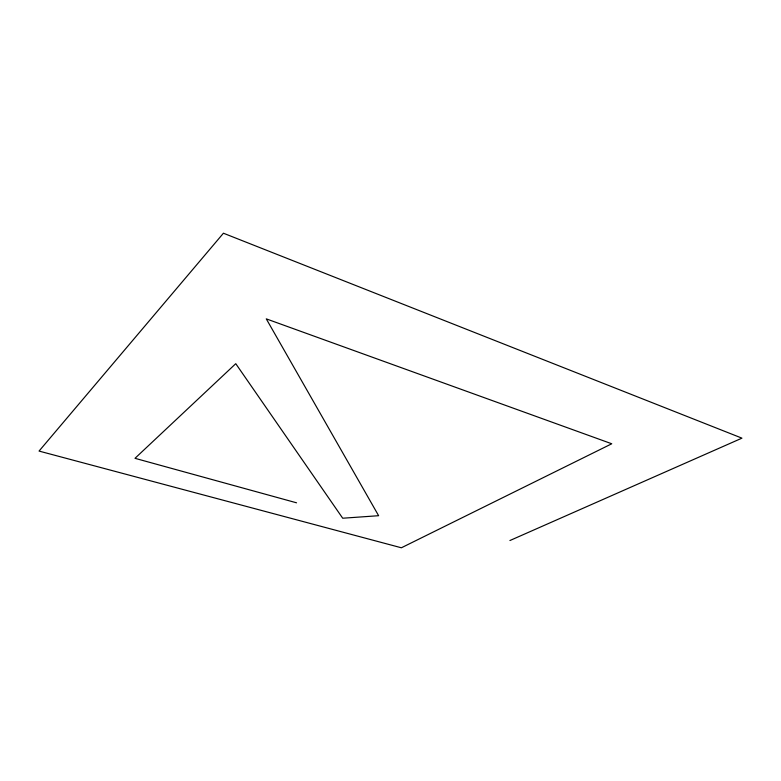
<?xml version="1.0" encoding="UTF-8"?>
<svg xmlns="http://www.w3.org/2000/svg" width="781" height="781" viewBox="0 0 781 781"><rect width="100%" height="100%" fill="white"/><g stroke="black" fill="none" stroke-linecap="round" stroke-linejoin="round"><path stroke-width="1.17" d="M509.915 540.53L741.95 438.151L223.425 233.216L39.05 451.076L401.375 547.784L611.767 443.774L266.272 318.863L378.629 515.704L342.703 518.223L235.764 363.682L134.996 458.32L296.546 502.808"/></g></svg>
